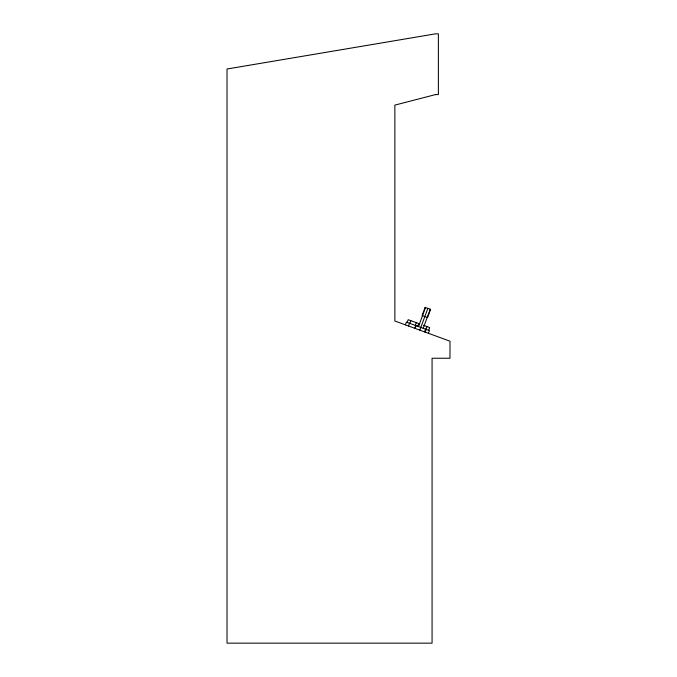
<?xml version="1.0" encoding="UTF-8"?>
<svg xmlns="http://www.w3.org/2000/svg" width="677" height="677" viewBox="0 0 677 677"><rect width="100%" height="100%" fill="white"/><g stroke="black" fill="none" stroke-linecap="round" stroke-linejoin="round"><path stroke-width="1.02" d="M405.371 324.842L406.369 322.117L429.396 330.562L428.397 333.287M407.19 322.421L408.189 319.696L419.088 323.691M408.519 326.001L409.517 323.276M409.839 323.394L410.837 320.67M415.289 325.392L416.287 322.667M414.806 328.303L415.805 325.578M415.103 328.413L416.101 325.688M417.811 326.314L418.809 323.589M418.09 326.416L418.75 324.596M418.504 326.568L424.157 311.132M424.496 310.218L425.494 307.502M419.825 330.139L427.856 308.365M423.218 328.294L427.212 317.403M427.551 316.489L429.21 311.953M429.548 311.048L430.208 309.228M424.538 331.874L425.537 329.149M425.968 329.301L426.967 326.585M425.249 332.128L426.248 329.403M428.702 330.308L429.7 327.583L423.337 325.248M425.131 307.366L422.135 315.533L427.585 317.53L430.572 309.364L425.131 307.366M435.48 94.594L394.86 105.113L394.86 320.991L449.985 341.2L449.985 358.243L432.07 358.243L432.07 643.15L227.015 643.15L227.015 69.012L435.48 33.85L438.374 33.85L438.374 94.594L435.48 94.594"/></g></svg>
